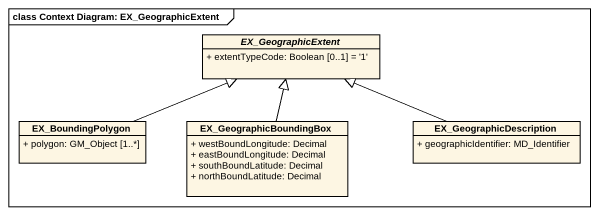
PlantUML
@startuml
mainframe class Context Diagram: EX_GeographicExtent
hide circle
hide empty members
skinparam classAttributeIconSize 0
abstract class EX_GeographicExtent {
  + extentTypeCode: Boolean [0..1] = '1'
}
class EX_BoundingPolygon {
  + polygon: GM_Object [1..*]
}
class EX_GeographicBoundingBox {
  + westBoundLongitude: Decimal
  + eastBoundLongitude: Decimal
  + southBoundLatitude: Decimal
  + northBoundLatitude: Decimal
}
class EX_GeographicDescription {
  + geographicIdentifier: MD_Identifier
}
EX_BoundingPolygon -right-|> EX_GeographicExtent
EX_GeographicBoundingBox -up-|> EX_GeographicExtent
EX_GeographicDescription -left-|> EX_GeographicExtent
@enduml
